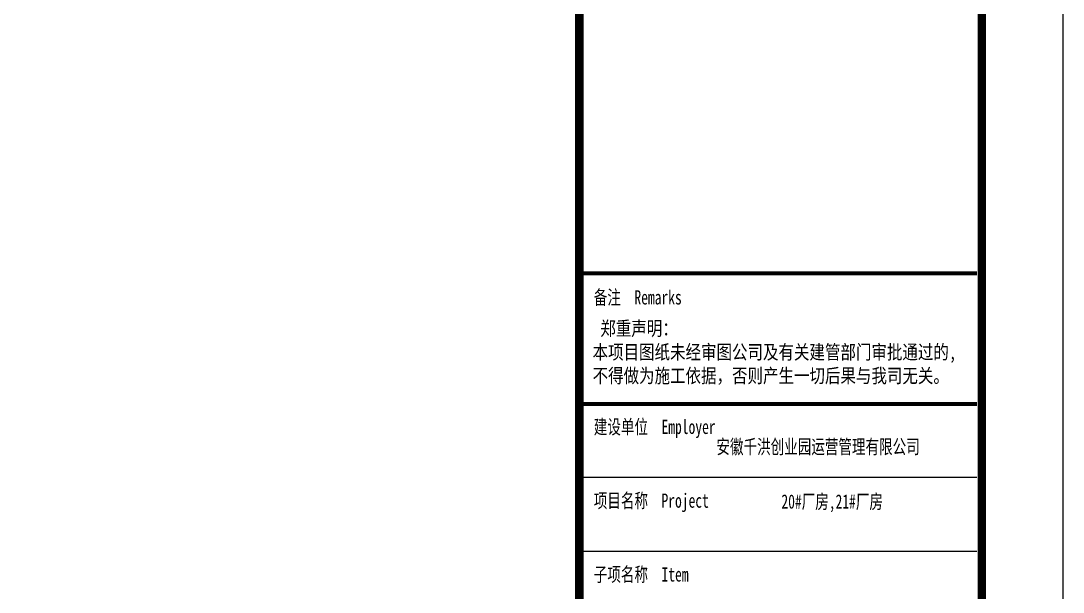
# Model space of a CAD drawing. Extents: x 180850 to 1400258, y 48356 to 327067.
# Drawn here: x 768253 to 793893, y 260911 to 274972 of the extents above; entities that cross this region are included whole.
import ezdxf
from ezdxf.enums import TextEntityAlignment as Align

# ---------------------------------------------------------------- set-up
doc = ezdxf.new("R2010")
doc.units = 0
doc.header["$LTSCALE"] = 1000
doc.layers.add('PUB_TITLE', color=4, linetype='Continuous')
doc.styles.add('_gyy_title_ST', font='', dxfattribs={"width": 0.8})
doc.styles.get('_gyy_title_ST').set_extended_font_data('SimSun')

msp = doc.modelspace()

# ---------------------------------------------------------------- linework, layer by layer
at = {"layer": 'PUB_TITLE'}
for p, q in [((791770.45, 268757.25), (781993.53, 268757.25)), ((791770.45, 263729.12), (781993.53, 263729.12)), ((791770.45, 261913.4), (781993.53, 261913.4))]:
    msp.add_line(p, q, dxfattribs=at)
msp.add_lwpolyline([(675092.51, 232984.16), (793892.51, 232984.16), (793892.51, 316984.16), (675092.51, 316984.16)], close=True, dxfattribs=at)
at = {"layer": 'PUB_TITLE', "const_width": 212.12}
for points in [[(677912.82, 234398.34), (677912.82, 315569.98), (791892.51, 315569.98), (791892.51, 234398.34)], [(781993.53, 315569.98), (791892.51, 315569.98), (791892.51, 234398.34), (781993.53, 234398.34)]]:
    msp.add_lwpolyline(points, close=True, dxfattribs=at)
at = {"layer": 'PUB_TITLE', "const_width": 97.77}
for points in [[(781993.53, 268757.25), (791770.45, 268757.25)], [(781993.53, 265544.83), (791770.45, 265544.83)]]:
    msp.add_lwpolyline(points, dxfattribs=at)

# ---------------------------------------------------------------- texts
at = {"layer": 'PUB_TITLE', "style": '_gyy_title_ST', "width": 0.7}
for s, height, p in [('备注  Remarks', 349.1756, (782346.95, 267991.5)), ('建设单位  Employer', 349.1756, (782346.95, 264804.58)), ('项目名称  Project', 349.1756, (782346.95, 262988.86)), ('子项名称  Item', 349.176, (782346.95, 261173.15))]:
    msp.add_text(s, height=height, dxfattribs=at).set_placement(p)
at = {"layer": 'PUB_TITLE', "color": 2, "style": '_gyy_title_ST', "width": 0.7}
for s, p in [('安徽千洪创业园运营管理有限公司', (787863.69, 264497.42)), ('20#厂房,21#厂房', (788211.02, 263122.37))]:
    msp.add_text(s, height=349.1756, dxfattribs=at).set_placement(p, align=Align.MIDDLE)
at = {"layer": 'PUB_TITLE', "insert": (782317.76, 267576.46), "char_height": 349.1756, "width": 11173.63, "attachment_point": 1, "style": '_gyy_title_ST'}
msp.add_mtext(' 郑重声明：\\P本项目图纸未经审图公司及有关建管部门审批通过的,\\P不得做为施工依据，否则产生一切后果与我司无关。', dxfattribs=at)

doc.saveas('drawing.dxf')
